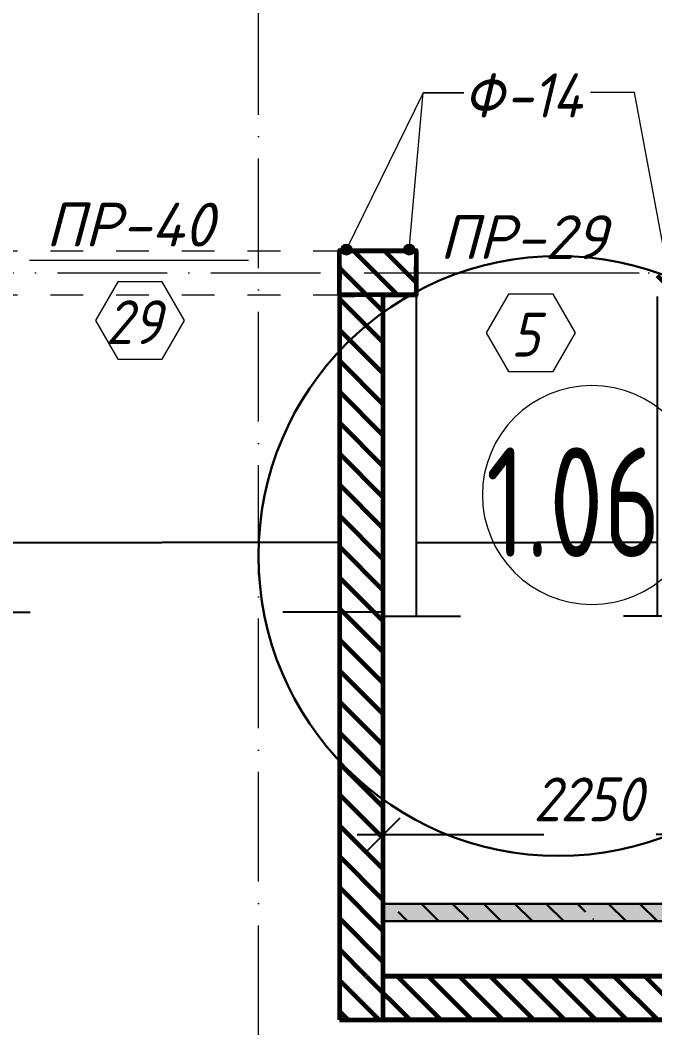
# Model space of a CAD drawing. Header units: millimetres. Extents: x 12986 to 523328, y -9759 to 30092.
# Drawn here: x 74919 to 77816, y 4318 to 8953 of the extents above; entities that cross this region are included whole.
import ezdxf

# ---------------------------------------------------------------- set-up
doc = ezdxf.new("R2010")
doc.units = ezdxf.units.MM
doc.linetypes.add('50_200_ШТРИХ_1Т_ш5_п1_п1_', pattern=[700, 500, -100, 0, -100])
doc.linetypes.add('Штрих короткий', pattern=[300, 150, -150])
for name, color, linetype, lineweight in [('0) ПГП', 1, 'Continuous', 30), ('2) Расчет', 1, 'Continuous', 30), ('5) Блок ячеистый', 160, 'Continuous', 60), ('A-ANNO-DIMS', 7, 'Continuous', 9), ('A-AREA-IDEN', 7, 'Continuous', 9), ('A-DOOR-2', 7, 'Continuous', 5), ('A-DOOR-3', 7, 'Штрих короткий', 5), ('A-DOOR-IDEN', 7, 'Continuous', 9), ('A-GENM-1', 7, 'Continuous', 25), ('A-GENM-IDEN', 7, 'Continuous', 9), ('Оси-2', 7, '50_200_ШТРИХ_1Т_ш5_п1_п1_', 9)]:
    doc.layers.add(name, color=color, linetype=linetype, lineweight=lineweight)
doc.layers.add('0)Допникки кружки', color=7, linetype='Continuous', plot=False)
doc.layers.add('A-WALL-9', color=7, linetype='Continuous', lineweight=5, true_color=0x0070df)
doc.styles.add('ISOCPEUR_I_3', font='isocpeui.ttf', dxfattribs={"width": 0.9, "height": 200})
doc.styles.add('ISOCPEUR_I_5', font='isocpeui.ttf', dxfattribs={"height": 200})
doc.styles.add('СПДС', font='ГОСТ тип А.ttf', dxfattribs={"width": 0.9})
doc.dimstyles.new('ISO-2_0_0_9К_СРЕДНИЙ_1', dxfattribs={"dimscale": 304.8, "dimtxt": 199.196235, "dimasz": 0.492126, "dimexe": 0.393701, "dimexo": 0, "dimgap": 0, "dimtad": 1, "dimdec": 0, "dimzin": 0, "dimdsep": 46, "dimtxsty": 'ISOCPEUR_I_3', "dimblk1": 'OBLIQUE', "dimblk2": 'OBLIQUE', "dimsah": 1, "dimcen": 0.09, "dimdle": 0.393701, "dimazin": 0, "dimtfac": 1, "dimtdec": 4, "dimtix": 1, "dimtmove": 2, "dimatfit": 3, "dimfxl": 1, "dimtvp": 1, "dimtolj": 1, "dimtzin": 0, "dimarcsym": 2})
doc.dimstyles.get("Standard").update_dxf_attribs({"dimtxt": 0.18, "dimasz": 0.18, "dimexe": 0.18, "dimexo": 0.0625, "dimgap": 0.09, "dimtad": 0, "dimtih": 1, "dimtoh": 1, "dimdec": 4, "dimzin": 0, "dimdsep": 46, "dimtxsty": 'Standard', "dimcen": 0.09, "dimadec": 0, "dimazin": 0, "dimtfac": 1, "dimtdec": 4, "dimtofl": 0, "dimtmove": 0, "dimatfit": 3, "dimfxl": 1, "dimtolj": 1, "dimtzin": 0, "dimarcsym": 0})
pattern_1 = [(135, (61996.89, 0), (-70.7107, -70.7107), [])]

# ---------------------------------------------------------------- blocks, each defined once
blk = doc.blocks.new('Проем_Дверь_БезПР - 1620х2400h витражный-26847036-АР1_Кладочный план 1 этажа')
at = {"layer": 'A-DOOR-3'}
for p, q in [((810, 100), (-804, 100)), ((810, -100), (-804, -100))]:
    blk.add_line(p, q, dxfattribs=at)
blk = doc.blocks.new('Фахверк_СКБ_Уголок - Ф-14_200х4010 h _потолок _3_880_-26977327-АР1_Кладочный план 1 этажа')
at = {"layer": 'A-GENM-1'}
for p, q in [((200, 156), (125, 156)), ((125, 156), (125, 81)), ((131, 81), (131, 150)), ((131, 150), (200, 150)), ((200, 150), (200, 156)), ((125, 81), (131, 81)), ((131, 19), (125, 19)), ((125, 19), (125, -56)), ((131, -50), (131, 19)), ((125, -56), (200, -56)), ((200, -50), (131, -50)), ((200, -56), (200, -50))]:
    blk.add_line(p, q, dxfattribs=at)
blk = doc.blocks.new('DIMBLOCK96-АР1_Кладочный план 1 этажа')
at = {"layer": 'A-ANNO-DIMS', "color": 0, "lineweight": -2, "transparency": 16777216}
for p, q in [((74676.9, 7066.9), (74676.9, 6251.1)), ((74756.9, 7066.9), (74756.9, 6251.1)), ((74677.1, 6251.3), (74756.7, 6251.3)), ((74756.9, 6251.3), (74964.9, 6251.3))]:
    blk.add_line(p, q, dxfattribs=at)
at = {"layer": 'A-ANNO-DIMS', "color": 0, "transparency": 16777216}
for points in [[(74677.1, 6251.3), (74677.1, 6251.3), (74676.9, 6251.3)], [(74756.7, 6251.3), (74756.7, 6251.3), (74756.9, 6251.3)]]:
    blk.add_solid(points, dxfattribs=at)
at = {"layer": 'Defpoints', "color": 0, "transparency": 16777216}
for p in [(74676.9, 7067), (74756.9, 7067), (74756.9, 6251.3)]:
    blk.add_point(p, dxfattribs=at)
at = {"layer": 'A-ANNO-DIMS', "color": 0, "transparency": 16777216, "insert": (74813.7, 6251.4), "char_height": 0.18, "width": 303.391, "attachment_point": 1, "line_spacing_factor": 1.149209}
blk.add_mtext('\\A1;80.0000', dxfattribs=at)
blk = doc.blocks.new('DIMBLOCK97-АР1_Кладочный план 1 этажа')
at = {"layer": 'A-ANNO-DIMS', "color": 0, "lineweight": -2, "transparency": 16777216}
for p, q in [((74756.9, 7066.9), (74756.9, 6568.1)), ((76376.9, 6674.3), (76376.9, 6568.1)), ((74757.1, 6568.3), (75566.2, 6568.3)), ((76376.7, 6568.3), (75567.6, 6568.3))]:
    blk.add_line(p, q, dxfattribs=at)
at = {"layer": 'A-ANNO-DIMS', "color": 0, "transparency": 16777216}
for points in [[(74757.1, 6568.3), (74757.1, 6568.2), (74756.9, 6568.3)], [(76376.7, 6568.3), (76376.7, 6568.2), (76376.9, 6568.3)]]:
    blk.add_solid(points, dxfattribs=at)
at = {"layer": 'Defpoints', "color": 0, "transparency": 16777216}
for p in [(74756.9, 7067), (76376.9, 6674.3), (76376.9, 6568.3)]:
    blk.add_point(p, dxfattribs=at)
at = {"layer": 'A-ANNO-DIMS', "color": 0, "transparency": 16777216, "insert": (75566.9, 6568.3), "char_height": 0.18, "width": 560.814, "attachment_point": 5}
blk.add_mtext('\\A1;1620.0001', dxfattribs=at)
blk = doc.blocks.new('DIMBLOCK98-АР1_Кладочный план 1 этажа')
at = {"layer": 'A-ANNO-DIMS', "color": 0, "lineweight": -2, "transparency": 16777216}
for p, q in [((76376.9, 6674.3), (76376.9, 6251.1)), ((76576.9, 6674.3), (76576.9, 6251.1)), ((76376.9, 6251.3), (76117.8, 6251.3)), ((76576.7, 6251.3), (76377.1, 6251.3))]:
    blk.add_line(p, q, dxfattribs=at)
at = {"layer": 'A-ANNO-DIMS', "color": 0, "transparency": 16777216}
for points in [[(76377.1, 6251.3), (76377.1, 6251.3), (76376.9, 6251.3)], [(76576.7, 6251.3), (76576.7, 6251.3), (76576.9, 6251.3)]]:
    blk.add_solid(points, dxfattribs=at)
at = {"layer": 'Defpoints', "color": 0, "transparency": 16777216}
for p in [(76376.9, 6674.3), (76576.9, 6674.3), (76576.9, 6251.3)]:
    blk.add_point(p, dxfattribs=at)
at = {"layer": 'A-ANNO-DIMS', "color": 0, "transparency": 16777216, "insert": (75889.6, 6251.4), "char_height": 0.18, "width": 455.087, "attachment_point": 1, "line_spacing_factor": 1.149209}
blk.add_mtext('\\A1;200.0000', dxfattribs=at)
blk = doc.blocks.new('DIMBLOCK99-АР1_Кладочный план 1 этажа')
at = {"layer": 'A-ANNO-DIMS', "color": 0, "lineweight": -2, "transparency": 16777216}
for p, q in [((76726.9, 7699.9), (76726.9, 6232.2)), ((76576.9, 6674.3), (76576.9, 6232.2)), ((76577.1, 6232.4), (76726.7, 6232.4)), ((76726.9, 6232.4), (76929.6, 6232.4))]:
    blk.add_line(p, q, dxfattribs=at)
at = {"layer": 'A-ANNO-DIMS', "color": 0, "transparency": 16777216}
for points in [[(76577.1, 6232.4), (76577.1, 6232.3), (76576.9, 6232.4)], [(76726.7, 6232.4), (76726.7, 6232.3), (76726.9, 6232.4)]]:
    blk.add_solid(points, dxfattribs=at)
at = {"layer": 'Defpoints', "color": 0, "transparency": 16777216}
for p in [(76726.9, 7700), (76576.9, 6674.3), (76726.9, 6232.4)]:
    blk.add_point(p, dxfattribs=at)
at = {"layer": 'A-ANNO-DIMS', "color": 0, "transparency": 16777216, "insert": (76725.8, 6232.5), "char_height": 0.18, "width": 409.118, "attachment_point": 1, "line_spacing_factor": 1.149209}
blk.add_mtext('\\A1;149.9999', dxfattribs=at)
blk = doc.blocks.new('DIMBLOCK100-АР1_Кладочный план 1 этажа')
at = {"layer": 'A-ANNO-DIMS', "color": 0, "lineweight": -2, "transparency": 16777216}
for p, q in [((76726.9, 7699.9), (76726.9, 6568.1)), ((77826.9, 7691.9), (77826.9, 6568.1)), ((76727.1, 6568.3), (77276.2, 6568.3)), ((77826.7, 6568.3), (77277.6, 6568.3))]:
    blk.add_line(p, q, dxfattribs=at)
at = {"layer": 'A-ANNO-DIMS', "color": 0, "transparency": 16777216}
for points in [[(76727.1, 6568.3), (76727.1, 6568.2), (76726.9, 6568.3)], [(77826.7, 6568.3), (77826.7, 6568.2), (77826.9, 6568.3)]]:
    blk.add_solid(points, dxfattribs=at)
at = {"layer": 'Defpoints', "color": 0, "transparency": 16777216}
for p in [(76726.9, 7700), (77826.9, 7692), (77826.9, 6568.3)]:
    blk.add_point(p, dxfattribs=at)
at = {"layer": 'A-ANNO-DIMS', "color": 0, "transparency": 16777216, "insert": (77276.9, 6568.3), "char_height": 0.18, "width": 514.846, "attachment_point": 5}
blk.add_mtext('\\A1;1100.0000', dxfattribs=at)
blk = doc.blocks.new('DIMBLOCK101-АР1_Кладочный план 1 этажа')
at = {"layer": 'A-ANNO-DIMS', "color": 0, "lineweight": -2, "transparency": 16777216}
for p, q in [((77826.9, 7691.9), (77826.9, 6232.2)), ((78126.9, 7219.9), (78126.9, 6232.2)), ((77826.9, 6232.4), (77673.9, 6232.4)), ((78126.7, 6232.4), (77827.1, 6232.4))]:
    blk.add_line(p, q, dxfattribs=at)
at = {"layer": 'A-ANNO-DIMS', "color": 0, "transparency": 16777216}
for points in [[(77827.1, 6232.4), (77827.1, 6232.3), (77826.9, 6232.4)], [(78126.7, 6232.4), (78126.7, 6232.3), (78126.9, 6232.4)]]:
    blk.add_solid(points, dxfattribs=at)
at = {"layer": 'Defpoints', "color": 0, "transparency": 16777216}
for p in [(77826.9, 7692), (78126.9, 7220), (78126.9, 6232.4)]:
    blk.add_point(p, dxfattribs=at)
at = {"layer": 'A-ANNO-DIMS', "color": 0, "transparency": 16777216, "insert": (77445.8, 6232.5), "char_height": 0.18, "width": 455.087, "attachment_point": 1, "line_spacing_factor": 1.149209}
blk.add_mtext('\\A1;300.0000', dxfattribs=at)
blk = doc.blocks.new('AAR_СКБ_Марка_Двери_Перемычка и проем - Марка перемычки и проема-25306769-АР1_Кладочный план 1 этажа')
at = {"layer": 'A-DOOR-IDEN'}
for p, q in [((-5, 0), (5, 0)), ((-0.968, -0.984), (-1.986, -2.747)), ((1.067, -0.984), (-0.968, -0.984)), ((2.085, -2.747), (1.067, -0.984)), ((-1.986, -2.747), (-0.968, -4.509)), ((1.067, -4.509), (2.085, -2.747)), ((-0.968, -4.509), (1.067, -4.509))]:
    blk.add_line(p, q, dxfattribs=at)
blk = doc.blocks.new('_Oblique')
at = {"color": 0, "linetype": 'ByBlock', "lineweight": -2}
blk.add_line((-0.5, -0.5), (0.5, 0.5), dxfattribs=at)
blk = doc.blocks.new('DIMBLOCK726-АР1_Кладочный план 1 этажа')
at = {"layer": 'A-ANNO-DIMS', "color": 0, "lineweight": -2, "transparency": 16777216}
for p, q in [((76576.9, 5341.4), (76576.9, 5115.3)), ((78826.9, 5341.4), (78826.9, 5115.3)), ((76456.9, 5235.3), (77309.5, 5235.3)), ((78946.9, 5235.3), (77822.4, 5235.3))]:
    blk.add_line(p, q, dxfattribs=at)
at = {"layer": 'Defpoints', "color": 0, "transparency": 16777216}
for p in [(76576.9, 5341.4), (78826.9, 5341.4), (78826.9, 5235.3)]:
    blk.add_point(p, dxfattribs=at)
at = {"layer": 'A-ANNO-DIMS', "color": 0, "lineweight": -2, "transparency": 16777216, "xscale": 150, "yscale": 150, "zscale": 150, "rotation": 180}
blk.add_blockref('_Oblique', (76576.9, 5235.3), dxfattribs=at)
at = {"layer": 'A-ANNO-DIMS', "color": 0, "lineweight": -2, "transparency": 16777216, "xscale": 150, "yscale": 150, "zscale": 150}
blk.add_blockref('_Oblique', (78826.9, 5235.3), dxfattribs=at)
at = {"layer": 'A-ANNO-DIMS', "color": 0, "transparency": 16777216, "insert": (77262.5, 5496.6), "char_height": 200, "width": 606.782, "attachment_point": 1, "line_spacing_factor": 1.149209, "style": 'ISOCPEUR_I_3'}
blk.add_mtext('\\A1;2250', dxfattribs=at)
blk = doc.blocks.new('Марка_Помещения - Номер-25198446-Объем проектирования 1 этажа')
at = {"layer": 'A-AREA-IDEN'}
for start, end in [(360, 180), (180, 360)]:
    blk.add_arc((0, 0), 2.5, start, end, dxfattribs=at)

msp = doc.modelspace()

# ---------------------------------------------------------------- hatches: boundary and pattern name
at = {"layer": '0) ПГП'}
h = msp.add_hatch(dxfattribs=at)
h.set_pattern_fill('FP_16', color=256, style=0, pattern_type=2)
h.set_pattern_definition([(50, (61996.893, 0), (72.87376, -6.37607), [7.62, -83.82]), (355, (61996.89, 0), (-14.097, 76.42244), [6.096, -67.056]), (100.451, (62002.966, -0.53), (58.77696, 70.04687), [6.476, -71.236]), (46.184, (61996.89, 20.32), (108.4314, -16.81745), [11.43, -125.73]), (96.636, (62005.93, 18.92), (94.961, 98.9709), [9.714, -106.854]), (351.184, (61996.89, 20.32), (94.9623, 98.9702), [9.144, -100.584]), (21, (62007.053, 15.24), (60.64565, -40.90654), [7.62, -83.82]), (326, (62007.05, 15.24), (24.72083, 73.67493), [6.096, -67.056]), (71.451, (62012.11, 11.83), (85.3669, 32.76874), [6.476, -71.236]), (37.5, (61996.893, 0), (1.235525, 33.822432), [3.353, -62.89, 3.353, -64.719, -67.31]), (37.5, (61996.893, 0), (1.235525, 33.822432), [-134.315, 3.353, -63.957]), (7.5, (61996.893, 0), (26.728146, 40.07255), [3.353, -35.458, 3.353, -61.366, -25.654]), (7.5, (61996.893, 0), (26.728146, 40.07255), [-103.53, 3.353, -22.301]), (327.5, (61974.236, 0), (54.236318, -2.292117), [3.353, -22.047, 3.353, -75.895, -105.156]), (327.5, (61974.236, 0), (54.236318, -2.292117), [-104.648, 3.353, -101.803]), (317.5, (61964.076, 0), (59.25158, 10.17014), [3.353, -29.667, 3.353, -49.276, -74.676]), (317.5, (61964.076, 0), (59.25158, 10.17014), [-85.649, 3.353, -71.323])])
h.paths.add_polyline_path([(78826.93923, 4840.00001), (78826.93923, 4920.00001), (76576.89332, 4920.00001), (76576.89332, 4840.00001), (77841.80547, 4840.00001)], flags=0)
h = msp.add_hatch(dxfattribs=at)
h.set_pattern_fill('FP_17', color=256, style=0, pattern_type=2)
h.set_pattern_definition([(135, (61996.9, 0), (-142.5612, -142.5612), []), (135, (62139.46, 0), (-142.5612, -142.5612), [252.016, -50.403, 3.353, -47.05])])
h.paths.add_polyline_path([(78826.93923, 4840.00001), (78826.93923, 4920.00001), (76576.89332, 4920.00001), (76576.89332, 4840.00001), (77841.80547, 4840.00001)], flags=0)
at = {"layer": '5) Блок ячеистый'}
h = msp.add_hatch(dxfattribs=at)
h.set_pattern_fill('FP_3', color=256, style=0, pattern_type=2)
h.set_pattern_definition(pattern_1)
h.paths.add_polyline_path([(78206.89325, 7700.00001), (78656.89325, 7700.00001), (78656.89325, 7900.00001), (77826.89325, 7900.00001), (77826.89325, 7700.00001), (78126.89325, 7700.00001)], flags=0)
h.paths.add_polyline_path([(76726.89325, 7700.00001), (76726.89325, 7900.00001), (76376.89325, 7900.00001), (76376.89325, 7700.00001), (76657.89325, 7700.00001)], flags=0)
h = msp.add_hatch(dxfattribs=at)
h.set_pattern_fill('FP_3', color=256, style=0, pattern_type=2)
h.set_pattern_definition(pattern_1)
h.paths.add_polyline_path([(76376.89332, 4590.00001), (76576.89332, 4590.00001), (76576.89332, 7700.00001), (76445.89325, 7700.00001), (76445.89325, 7694.00001), (76376.89332, 7694.00001), (76376.89332, 6570.97023)], flags=0)
h = msp.add_hatch(dxfattribs=at)
h.set_pattern_fill('FP_3', color=256, style=0, pattern_type=2)
h.set_pattern_definition(pattern_1)
h.paths.add_polyline_path([(82506.89332, 4390.00001), (82506.89332, 4590.00001), (76376.89332, 4590.00001), (76376.89332, 4390.00001), (77841.80547, 4390.00001)], flags=0)
at = {"layer": 'A-GENM-IDEN'}
h = msp.add_hatch(color=256, dxfattribs=at)
edge = h.paths.add_edge_path(flags=0)
edge.add_arc((76408.39325, 7906.00001), 25, 0, 360)
h = msp.add_hatch(color=256, dxfattribs=at)
edge = h.paths.add_edge_path(flags=0)
edge.add_arc((76695.39325, 7906.00001), 25, 0, 360)

# ---------------------------------------------------------------- linework, layer by layer
at = {"layer": '0) ПГП'}
msp.add_line((76576.89332, 4840.00001), (78826.93923, 4840.00001), dxfattribs=at)
at = {"layer": '0)Допникки кружки', "color": 6, "lineweight": 30}
msp.add_circle((77376.27888, 6507.38563), 1369.38563, dxfattribs=at)
at = {"layer": '2) Расчет'}
msp.add_line((78826.93923, 4920.00001), (76576.89332, 4920.00001), dxfattribs=at)
at = {"layer": '5) Блок ячеистый'}
for p, q in [((76657.89325, 7900.00001), (76445.89325, 7900.00001)), ((76376.89325, 7831.00001), (76376.89325, 7769.00001)), ((76726.89325, 7769.00001), (76726.89325, 7831.00001)), ((76576.89332, 7700.00001), (76657.89325, 7700.00001)), ((76576.89332, 4920.00001), (76576.89332, 7700.00001)), ((76376.89332, 7694.00001), (76376.89332, 4390.00001)), ((76576.89332, 4590.00001), (76576.89332, 4840.00001)), ((78826.93923, 4590.00001), (76576.89332, 4590.00001)), ((76376.89332, 4390.00001), (82506.89332, 4390.00001))]:
    msp.add_line(p, q, dxfattribs=at)
for points in [[(76376.89325, 7900.00001), (76726.89325, 7900.00001), (76726.89325, 7700.00001), (76376.89325, 7700.00001)], [(76376.89332, 4390.00001), (76576.89332, 4390.00001), (76576.89332, 7700.00001), (76376.89332, 7700.00001)], [(82506.89332, 4390.00001), (76576.89332, 4390.00001), (76576.89332, 4590.00001), (82506.89332, 4590.00001)]]:
    msp.add_lwpolyline(points, close=True, dxfattribs=at)
at = {"layer": 'A-GENM-IDEN'}
for p, q in [((76408.39325, 7906.00001), (76760.9198, 8622.87538)), ((76760.9198, 8622.87538), (76945.04724, 8622.87538)), ((77724.44745, 8622.87538), (77522.84724, 8622.87538)), ((77858.39325, 7906.00001), (77724.44745, 8622.87538)), ((76695.39325, 7906.00001), (76759.58445, 8621.30308)), ((76759.58445, 8621.30308), (76945.04724, 8621.30308))]:
    msp.add_line(p, q, dxfattribs=at)
for centre in [(76408.39325, 7906.00001), (76695.39325, 7906.00001)]:
    msp.add_circle(centre, 25, dxfattribs=at)
at = {"layer": 'A-WALL-9'}
msp.add_line((76576.89332, 4920.00001), (76576.89332, 4840.00001), dxfattribs=at)
at = {"layer": 'Оси-2'}
for p, q in [((76006.89325, -4080), (76006.89325, 28636.94316)), ((57586.89328, 7800), (187948.52131, 7800))]:
    msp.add_line(p, q, dxfattribs=at)

# ---------------------------------------------------------------- block references
at = {"layer": 'A-AREA-IDEN', "xscale": 199.9999999999999, "yscale": 199.9999999999999, "zscale": 199.9999999999999}
msp.add_blockref('Марка_Помещения - Номер-25198446-Объем проектирования 1 этажа', (77529.59518, 6785.84328), dxfattribs=at)
at = {"layer": 'A-DOOR-2', "rotation": 180}
msp.add_blockref('Проем_Дверь_БезПР - 1620х2400h витражный-26847036-АР1_Кладочный план 1 этажа', (75566.89325, 7800.00001), dxfattribs=at)
at = {"layer": 'A-DOOR-IDEN', "xscale": 99.99999999999993, "yscale": 99.99999999999993, "zscale": 99.99999999999993}
for p in [(75460.96059, 7857.46339), (77245.85145, 7800.49986)]:
    msp.add_blockref('AAR_СКБ_Марка_Двери_Перемычка и проем - Марка перемычки и проема-25306769-АР1_Кладочный план 1 этажа', p, dxfattribs=at)
at = {"layer": 'A-GENM-1'}
msp.add_blockref('Фахверк_СКБ_Уголок - Ф-14_200х4010 h _потолок _3_880_-26977327-АР1_Кладочный план 1 этажа', (76245.89325, 7750.00001), dxfattribs=at)
at = {"layer": 'A-GENM-1', "rotation": 180}
msp.add_blockref('Фахверк_СКБ_Уголок - Ф-14_200х4010 h _потолок _3_880_-26977327-АР1_Кладочный план 1 этажа', (76857.89325, 7850.00001), dxfattribs=at)

# ---------------------------------------------------------------- texts
at = {"layer": 'A-AREA-IDEN', "insert": (77045.82888, 7002.96188), "char_height": 500, "width": 1212.1515, "attachment_point": 1, "style": 'СПДС'}
msp.add_mtext('1.06', dxfattribs=at)
at = {"layer": 'A-DOOR-IDEN', "char_height": 200, "attachment_point": 1, "style": 'ISOCPEUR_I_3'}
for s, insert, width in [('29', (75309.06207, 7674.82201), 317.46825), ('\\fISOCPEUR|b0|i1|c204|p34|;\\W.9;5', (77159.65292, 7617.85848), 158.734125)]:
    msp.add_mtext(s, dxfattribs=dict(at, insert=insert, width=width))
at = {"layer": 'A-GENM-IDEN', "char_height": 200, "attachment_point": 1}
for s, insert, width, style in [('\\fISOCPEUR|b0|i1|c204|p34|;\\W.9;Ф', (76945.04724, 8710.48996), 230.886, 'ISOCPEUR_I_3'), ('\\fISOCPEUR|b0|i1|c204|p34|;\\W.9;Ф', (76945.04724, 8710.48996), 230.886, 'ISOCPEUR_I_3'), ('\\fISOCPEUR|b0|i1|c204|p34|;\\W.9;Ф', (76945.04724, 8708.91766), 230.886, 'ISOCPEUR_I_3'), ('-14', (77135.54724, 8710.48996), 461.772, 'ISOCPEUR_I_3'), ('-14', (77135.54724, 8710.48996), 461.772, 'ISOCPEUR_I_3'), ('-14', (77135.54724, 8708.91766), 461.772, 'ISOCPEUR_I_3'), ('ПР', (75035.17566, 8119.93735), 416.8775, 'ISOCPEUR_I_5'), ('-40', (75379.134, 8119.93735), 561.18125, 'ISOCPEUR_I_5'), ('ПР', (76833.56651, 8062.97382), 416.8775, 'ISOCPEUR_I_5'), ('-29', (77177.52485, 8062.97382), 529.11375, 'ISOCPEUR_I_5')]:
    msp.add_mtext(s, dxfattribs=dict(at, insert=insert, width=width, style=style))

# ---------------------------------------------------------------- dimensions: what is measured, and where the dimension line sits
at = {"layer": 'A-ANNO-DIMS'}
for base, p1, p2, picture, middle in [((76726.89325, 6232.35379), (76576.89332, 6674.32972), (76726.89325, 7700.00001), 'DIMBLOCK99-АР1_Кладочный план 1 этажа', (76930.32067, 6232.35379)), ((78126.89325, 6232.35379), (77826.89325, 7692.00001), (78126.89325, 7220.00001), 'DIMBLOCK101-АР1_Кладочный план 1 этажа', (77673.29496, 6232.35379)), ((74756.89325, 6251.29179), (74676.89325, 7066.95201), (74756.89325, 7066.95201), 'DIMBLOCK96-АР1_Кладочный план 1 этажа', (74965.42196, 6251.29179)), ((76576.89332, 6251.29179), (76376.89332, 6674.32972), (76576.89332, 6674.32972), 'DIMBLOCK98-АР1_Кладочный план 1 этажа', (76117.1648, 6251.29179))]:
    dim = msp.add_linear_dim(base=base, p1=p1, p2=p2, dimstyle='Standard', dxfattribs=at)
    dim.commit()
    dim.dimension.update_dxf_attribs({"geometry": picture, "text_midpoint": middle, "dimtype": 160})
for base, p1, p2, picture, middle in [((77826.89325, 6568.2637), (76726.89325, 7700.00001), (77826.89325, 7692.00001), 'DIMBLOCK100-АР1_Кладочный план 1 этажа', (77276.89325, 6568.2637)), ((76376.89332, 6568.2637), (74756.89325, 7066.95201), (76376.89332, 6674.32972), 'DIMBLOCK97-АР1_Кладочный план 1 этажа', (75566.89329, 6568.2637))]:
    dim = msp.add_linear_dim(base=base, p1=p1, p2=p2, dimstyle='Standard', dxfattribs=at)
    dim.commit()
    dim.dimension.update_dxf_attribs({"geometry": picture, "text_midpoint": middle})
dim = msp.add_linear_dim(base=(78826.93923, 5235.33292), p1=(76576.89332, 5341.39894), p2=(78826.93923, 5341.39894), dimstyle='ISO-2_0_0_9К_СРЕДНИЙ_1', override={"dimpost": '<>', "dimfxl": 2250.045907}, dxfattribs=at)
dim.commit()
dim.dimension.update_dxf_attribs({"geometry": 'DIMBLOCK726-АР1_Кладочный план 1 этажа', "text_midpoint": (77565.92515, 5363.29074), "dimtype": 160})

doc.saveas('drawing.dxf')
